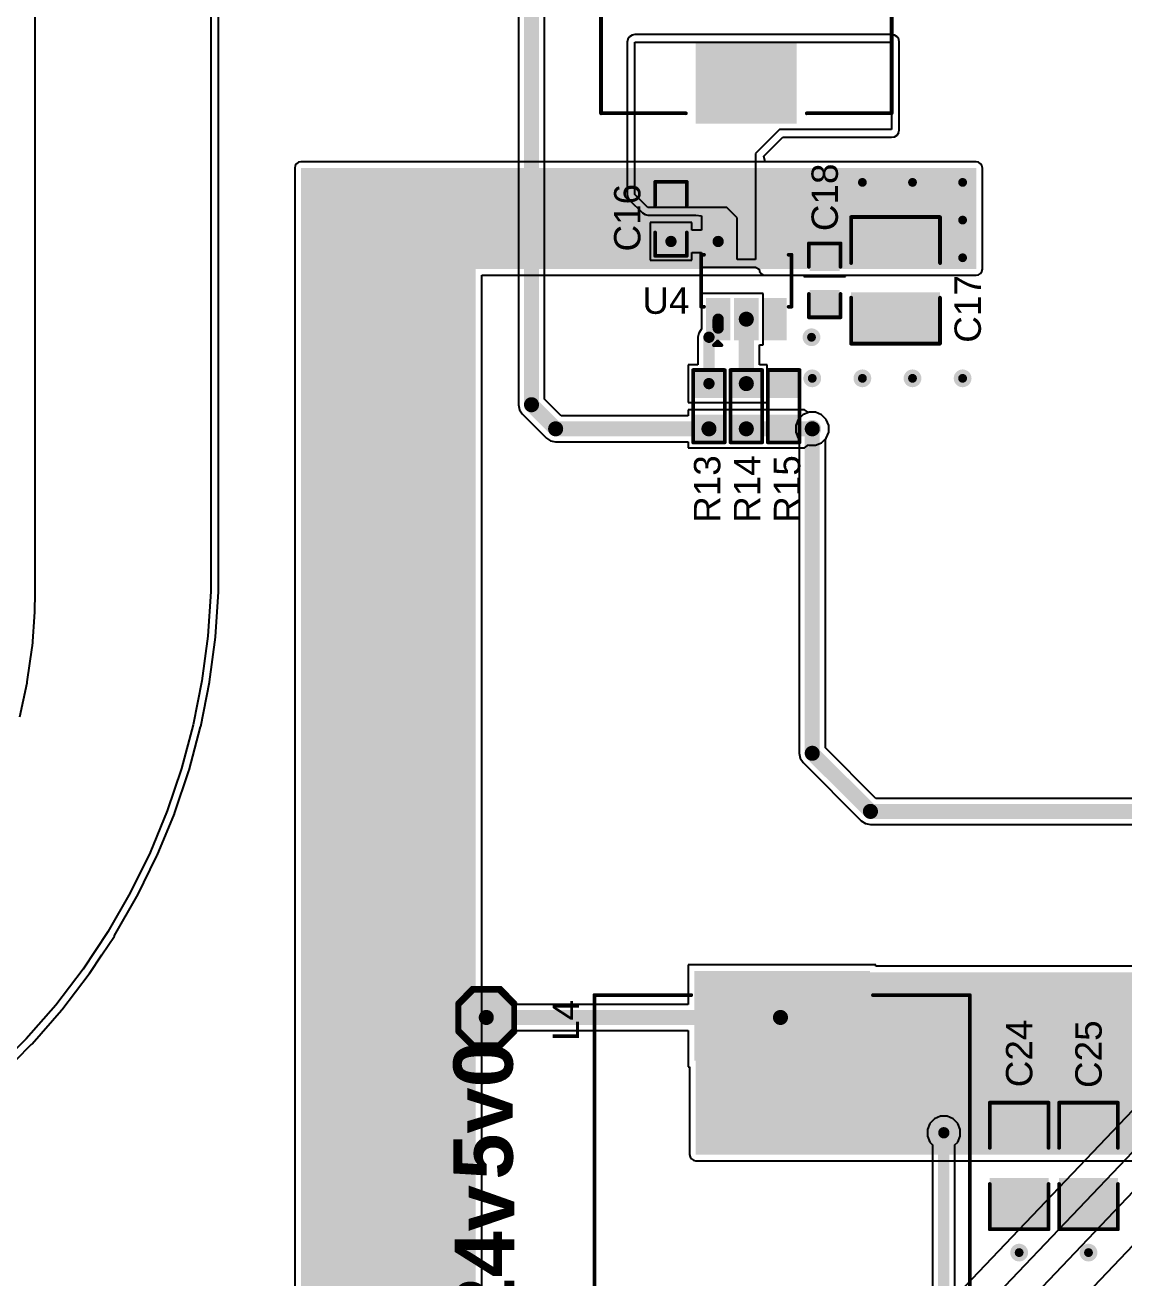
# Model space of a CAD drawing. Header units: inches. Extents: x 0 to 207, y -1 to 213.
# Drawn here: x 3.175 to 4.633, y 0.552 to 2.215 of the extents above; entities that cross this region are included whole.
import ezdxf

# ---------------------------------------------------------------- set-up
doc = ezdxf.new("R2010")
doc.units = ezdxf.units.IN
doc.header["$MEASUREMENT"] = 0
for name, color, linetype in [('Bottom Layer', 5, 'Continuous'), ('Top Layer', 1, 'Continuous'), ('Top Overlay', 2, 'Continuous'), ('Top Paste', 8, 'Continuous'), ('Top Solder', 216, 'Continuous'), ('Via Holes', 16, 'Continuous')]:
    doc.layers.add(name, color=color, linetype=linetype)
doc.styles.add('Arial', font='', dxfattribs={"height": 0.2})
doc.styles.add('Arial_Bold', font='', dxfattribs={"height": 0.2})
doc.styles.get('Arial').set_extended_font_data('Arial')
doc.styles.get('Arial_Bold').set_extended_font_data('Arial', bold=True)

# ---------------------------------------------------------------- blocks, each defined once
blk = doc.blocks.new('13_WQFN_HR__3_2__3')
at = {"layer": 'Top Solder'}
for p in [(-0.0226, 0.0713), (-0.0215, -0.0363), (0.0297, 0.071), (0.0464, -0.0363)]:
    blk.add_line(p, (202.4059, 212.697), dxfattribs=at)
blk = doc.blocks.new('SOT_23_6_4')
at = {"layer": 'Top Layer'}
for points in [[(-0.0756, 0.0496), (-0.0276, 0.0496), (-0.0276, 0.0252), (-0.0756, 0.0252)], [(0.0276, 0.0496), (0.0756, 0.0496), (0.0756, 0.0252), (0.0276, 0.0252)], [(-0.0756, 0.0122), (-0.0276, 0.0122), (-0.0276, -0.0122), (-0.0756, -0.0122)], [(0.0276, 0.0122), (0.0756, 0.0122), (0.0756, -0.0122), (0.0276, -0.0122)], [(-0.0756, -0.0252), (-0.0276, -0.0252), (-0.0276, -0.0496), (-0.0756, -0.0496)], [(0.0276, -0.0252), (0.0756, -0.0252), (0.0756, -0.0496), (0.0276, -0.0496)]]:
    blk.add_hatch(color=1, dxfattribs=at).paths.add_polyline_path(points)
at = {"layer": 'Top Paste'}
for points in [[(-0.0756, 0.0496), (-0.0276, 0.0496), (-0.0276, 0.0252), (-0.0756, 0.0252)], [(0.0276, 0.0496), (0.0756, 0.0496), (0.0756, 0.0252), (0.0276, 0.0252)], [(-0.0756, 0.0122), (-0.0276, 0.0122), (-0.0276, -0.0122), (-0.0756, -0.0122)], [(0.0276, 0.0122), (0.0756, 0.0122), (0.0756, -0.0122), (0.0276, -0.0122)], [(-0.0756, -0.0252), (-0.0276, -0.0252), (-0.0276, -0.0496), (-0.0756, -0.0496)], [(0.0276, -0.0252), (0.0756, -0.0252), (0.0756, -0.0496), (0.0276, -0.0496)]]:
    blk.add_hatch(color=8, dxfattribs=at).paths.add_polyline_path(points)
at = {"layer": 'Top Solder'}
for points in [[(-0.0796, 0.0536), (-0.0236, 0.0536), (-0.0236, 0.0212), (-0.0796, 0.0212)], [(0.0236, 0.0536), (0.0796, 0.0536), (0.0796, 0.0212), (0.0236, 0.0212)], [(-0.0796, 0.0162), (-0.0236, 0.0162), (-0.0236, -0.0162), (-0.0796, -0.0162)], [(0.0236, 0.0162), (0.0796, 0.0162), (0.0796, -0.0162), (0.0236, -0.0162)], [(-0.0796, -0.0212), (-0.0236, -0.0212), (-0.0236, -0.0536), (-0.0796, -0.0536)], [(0.0236, -0.0212), (0.0796, -0.0212), (0.0796, -0.0536), (0.0236, -0.0536)]]:
    blk.add_hatch(color=216, dxfattribs=at).paths.add_polyline_path(points)
at = {"layer": 'Top Overlay', "const_width": 0.005}
for points in [[(-0.035, 0.06), (0.034, 0.06)], [(-0.035, 0.06), (-0.035, 0.0561)], [(0.034, 0.06), (0.034, 0.0561)], [(-0.086, 0.043), (-0.081, 0.038)], [(-0.086, 0.043), (-0.086, 0.033)], [(-0.081, 0.038), (-0.086, 0.033)], [(-0.035, -0.0561), (-0.035, -0.06)], [(-0.035, -0.06), (0.034, -0.06)], [(0.034, -0.0561), (0.034, -0.06)]]:
    blk.add_lwpolyline(points, dxfattribs=at)
at = {"layer": 'Top Overlay', "const_width": 0.0025}
for points in [[(-0.0362, 0.06, 1), (-0.0338, 0.06, 1)], [(-0.0362, 0.06, 1), (-0.0338, 0.06, 1)], [(-0.0362, 0.0561, 1), (-0.0338, 0.0561, 1)], [(0.0328, 0.06, 1), (0.0352, 0.06, 1)], [(0.0328, 0.06, 1), (0.0352, 0.06, 1)], [(0.0328, 0.0561, 1), (0.0352, 0.0561, 1)], [(-0.0872, 0.043, 1), (-0.0848, 0.043, 1)], [(-0.0872, 0.043, 1), (-0.0848, 0.043, 1)], [(-0.0872, 0.033, 1), (-0.0848, 0.033, 1)], [(-0.0872, 0.033, 1), (-0.0848, 0.033, 1)], [(-0.0823, 0.038, 1), (-0.0798, 0.038, 1)], [(-0.0823, 0.038, 1), (-0.0798, 0.038, 1)], [(-0.0362, -0.0561, 1), (-0.0338, -0.0561, 1)], [(-0.0362, -0.06, 1), (-0.0338, -0.06, 1)], [(-0.0362, -0.06, 1), (-0.0338, -0.06, 1)], [(0.0328, -0.0561, 1), (0.0352, -0.0561, 1)], [(0.0328, -0.06, 1), (0.0352, -0.06, 1)], [(0.0328, -0.06, 1), (0.0352, -0.06, 1)]]:
    blk.add_lwpolyline(points, format="xyb", close=True, dxfattribs=at)
blk = doc.blocks.new('T__________9')
at = {"layer": 'Top Layer'}
blk.add_hatch(color=1, dxfattribs=at).paths.add_polyline_path([(0.015, 0.03), (-0.015, 0.03), (-0.03, 0.015), (-0.03, -0.015), (-0.015, -0.03), (0.015, -0.03), (0.03, -0.015), (0.03, 0.015)])
at = {"layer": 'Top Paste'}
blk.add_hatch(color=8, dxfattribs=at).paths.add_polyline_path([(0.015, 0.03), (-0.015, 0.03), (-0.03, 0.015), (-0.03, -0.015), (-0.015, -0.03), (0.015, -0.03), (0.03, -0.015), (0.03, 0.015)])
at = {"layer": 'Top Solder'}
blk.add_hatch(color=216, dxfattribs=at).paths.add_polyline_path([(0.017, 0.034), (-0.017, 0.034), (-0.034, 0.017), (-0.034, -0.017), (-0.017, -0.034), (0.017, -0.034), (0.034, -0.017), (0.034, 0.017)])
at = {"layer": 'Top Overlay', "const_width": 0.00787}
for points in [[(-0.037, 0.017), (-0.017, 0.037)], [(-0.017, 0.037), (0.017, 0.037)], [(0.017, 0.037), (0.037, 0.017)], [(-0.037, -0.017), (-0.037, 0.017)], [(0.037, -0.017), (0.037, 0.017)], [(-0.037, -0.017), (-0.017, -0.037)], [(0.017, -0.037), (0.037, -0.017)], [(-0.017, -0.037), (0.017, -0.037)]]:
    blk.add_lwpolyline(points, dxfattribs=at)
at = {"layer": 'Top Overlay', "const_width": 0.00394}
for points in [[(-0.019, 0.037, 1), (-0.015, 0.037, 1)], [(-0.019, 0.037, 1), (-0.015, 0.037, 1)], [(0.015, 0.037, 1), (0.019, 0.037, 1)], [(0.015, 0.037, 1), (0.019, 0.037, 1)], [(-0.039, 0.017, 1), (-0.035, 0.017, 1)], [(-0.039, 0.017, 1), (-0.035, 0.017, 1)], [(0.035, 0.017, 1), (0.039, 0.017, 1)], [(0.035, 0.017, 1), (0.039, 0.017, 1)], [(-0.039, -0.017, 1), (-0.035, -0.017, 1)], [(-0.039, -0.017, 1), (-0.035, -0.017, 1)], [(0.035, -0.017, 1), (0.039, -0.017, 1)], [(0.035, -0.017, 1), (0.039, -0.017, 1)], [(-0.019, -0.037, 1), (-0.015, -0.037, 1)], [(-0.019, -0.037, 1), (-0.015, -0.037, 1)], [(0.015, -0.037, 1), (0.019, -0.037, 1)], [(0.015, -0.037, 1), (0.019, -0.037, 1)]]:
    blk.add_lwpolyline(points, format="xyb", close=True, dxfattribs=at)
blk = doc.blocks.new('R___0603_19')
at = {"layer": 'Top Layer'}
for points in [[(-0.015, 0.0175), (-0.015, -0.0175), (-0.045, -0.0175), (-0.045, 0.0175)], [(0.045, 0.0175), (0.045, -0.0175), (0.015, -0.0175), (0.015, 0.0175)]]:
    blk.add_hatch(color=1, dxfattribs=at).paths.add_polyline_path(points)
at = {"layer": 'Top Paste'}
for points in [[(-0.015, 0.0175), (-0.015, -0.0175), (-0.045, -0.0175), (-0.045, 0.0175)], [(0.045, 0.0175), (0.045, -0.0175), (0.015, -0.0175), (0.015, 0.0175)]]:
    blk.add_hatch(color=8, dxfattribs=at).paths.add_polyline_path(points)
at = {"layer": 'Top Solder'}
for points in [[(-0.011, 0.0215), (-0.011, -0.0215), (-0.049, -0.0215), (-0.049, 0.0215)], [(0.049, 0.0215), (0.049, -0.0215), (0.011, -0.0215), (0.011, 0.0215)]]:
    blk.add_hatch(color=216, dxfattribs=at).paths.add_polyline_path(points)
at = {"layer": 'Top Overlay', "const_width": 0.005}
for points in [[(-0.048, 0.021), (0.048, 0.021)], [(-0.048, 0.021), (-0.048, -0.021)], [(0.048, 0.021), (0.048, -0.021)], [(-0.048, -0.021), (0.048, -0.021)]]:
    blk.add_lwpolyline(points, dxfattribs=at)
at = {"layer": 'Top Overlay', "const_width": 0.0025}
for points in [[(-0.04925, 0.021, 1), (-0.04675, 0.021, 1)], [(-0.04925, 0.021, 1), (-0.04675, 0.021, 1)], [(0.04675, 0.021, 1), (0.04925, 0.021, 1)], [(0.04675, 0.021, 1), (0.04925, 0.021, 1)], [(-0.04925, -0.021, 1), (-0.04675, -0.021, 1)], [(-0.04925, -0.021, 1), (-0.04675, -0.021, 1)], [(0.04675, -0.021, 1), (0.04925, -0.021, 1)], [(0.04675, -0.021, 1), (0.04925, -0.021, 1)]]:
    blk.add_lwpolyline(points, format="xyb", close=True, dxfattribs=at)
blk = doc.blocks.new('R___0603_20')
at = {"layer": 'Top Layer'}
for points in [[(-0.015, 0.0175), (-0.015, -0.0175), (-0.045, -0.0175), (-0.045, 0.0175)], [(0.045, 0.0175), (0.045, -0.0175), (0.015, -0.0175), (0.015, 0.0175)]]:
    blk.add_hatch(color=1, dxfattribs=at).paths.add_polyline_path(points)
at = {"layer": 'Top Paste'}
for points in [[(-0.015, 0.0175), (-0.015, -0.0175), (-0.045, -0.0175), (-0.045, 0.0175)], [(0.045, 0.0175), (0.045, -0.0175), (0.015, -0.0175), (0.015, 0.0175)]]:
    blk.add_hatch(color=8, dxfattribs=at).paths.add_polyline_path(points)
at = {"layer": 'Top Solder'}
for points in [[(-0.011, 0.0215), (-0.011, -0.0215), (-0.049, -0.0215), (-0.049, 0.0215)], [(0.049, 0.0215), (0.049, -0.0215), (0.011, -0.0215), (0.011, 0.0215)]]:
    blk.add_hatch(color=216, dxfattribs=at).paths.add_polyline_path(points)
at = {"layer": 'Top Overlay', "const_width": 0.005}
for points in [[(-0.048, 0.021), (0.048, 0.021)], [(-0.048, 0.021), (-0.048, -0.021)], [(0.048, 0.021), (0.048, -0.021)], [(-0.048, -0.021), (0.048, -0.021)]]:
    blk.add_lwpolyline(points, dxfattribs=at)
at = {"layer": 'Top Overlay', "const_width": 0.0025}
for points in [[(-0.04925, 0.021, 1), (-0.04675, 0.021, 1)], [(-0.04925, 0.021, 1), (-0.04675, 0.021, 1)], [(0.04675, 0.021, 1), (0.04925, 0.021, 1)], [(0.04675, 0.021, 1), (0.04925, 0.021, 1)], [(-0.04925, -0.021, 1), (-0.04675, -0.021, 1)], [(-0.04925, -0.021, 1), (-0.04675, -0.021, 1)], [(0.04675, -0.021, 1), (0.04925, -0.021, 1)], [(0.04675, -0.021, 1), (0.04925, -0.021, 1)]]:
    blk.add_lwpolyline(points, format="xyb", close=True, dxfattribs=at)
blk = doc.blocks.new('R___0603_21')
at = {"layer": 'Top Layer'}
for points in [[(-0.015, 0.0175), (-0.015, -0.0175), (-0.045, -0.0175), (-0.045, 0.0175)], [(0.045, 0.0175), (0.045, -0.0175), (0.015, -0.0175), (0.015, 0.0175)]]:
    blk.add_hatch(color=1, dxfattribs=at).paths.add_polyline_path(points)
at = {"layer": 'Top Paste'}
for points in [[(-0.015, 0.0175), (-0.015, -0.0175), (-0.045, -0.0175), (-0.045, 0.0175)], [(0.045, 0.0175), (0.045, -0.0175), (0.015, -0.0175), (0.015, 0.0175)]]:
    blk.add_hatch(color=8, dxfattribs=at).paths.add_polyline_path(points)
at = {"layer": 'Top Solder'}
for points in [[(-0.011, 0.0215), (-0.011, -0.0215), (-0.049, -0.0215), (-0.049, 0.0215)], [(0.049, 0.0215), (0.049, -0.0215), (0.011, -0.0215), (0.011, 0.0215)]]:
    blk.add_hatch(color=216, dxfattribs=at).paths.add_polyline_path(points)
at = {"layer": 'Top Overlay', "const_width": 0.005}
for points in [[(0.048, 0.021), (-0.048, 0.021)], [(-0.048, -0.021), (-0.048, 0.021)], [(0.048, -0.021), (0.048, 0.021)], [(0.048, -0.021), (-0.048, -0.021)]]:
    blk.add_lwpolyline(points, dxfattribs=at)
at = {"layer": 'Top Overlay', "const_width": 0.0025}
for points in [[(-0.04925, 0.021, 1), (-0.04675, 0.021, 1)], [(-0.04925, 0.021, 1), (-0.04675, 0.021, 1)], [(0.04675, 0.021, 1), (0.04925, 0.021, 1)], [(0.04675, 0.021, 1), (0.04925, 0.021, 1)], [(-0.04925, -0.021, 1), (-0.04675, -0.021, 1)], [(-0.04925, -0.021, 1), (-0.04675, -0.021, 1)], [(0.04675, -0.021, 1), (0.04925, -0.021, 1)], [(0.04675, -0.021, 1), (0.04925, -0.021, 1)]]:
    blk.add_lwpolyline(points, format="xyb", close=True, dxfattribs=at)
blk = doc.blocks.new('SRP1265A_150M_37')
at = {"layer": 'Top Layer'}
for points in [[(-0.279134, 0.114567), (-0.164016, 0.114567), (-0.164016, -0.114567), (-0.279134, -0.114567)], [(0.164016, 0.114567), (0.279134, 0.114567), (0.279134, -0.114567), (0.164016, -0.114567)]]:
    blk.add_hatch(color=1, dxfattribs=at).paths.add_polyline_path(points)
at = {"layer": 'Top Paste'}
for points in [[(-0.279134, 0.114567), (-0.164016, 0.114567), (-0.164016, -0.114567), (-0.279134, -0.114567)], [(0.164016, 0.114567), (0.279134, 0.114567), (0.279134, -0.114567), (0.164016, -0.114567)]]:
    blk.add_hatch(color=8, dxfattribs=at).paths.add_polyline_path(points)
at = {"layer": 'Top Solder'}
for points in [[(-0.281134, 0.116567), (-0.162016, 0.116567), (-0.162016, -0.116567), (-0.281134, -0.116567)], [(0.162016, 0.116567), (0.281134, 0.116567), (0.281134, -0.116567), (0.162016, -0.116567)]]:
    blk.add_hatch(color=216, dxfattribs=at).paths.add_polyline_path(points)
at = {"layer": 'Top Overlay', "const_width": 0.005}
for points in [[(0.249063, 0.249063), (-0.249063, 0.249063)], [(-0.249063, 0.120567), (-0.249063, 0.249063)], [(0.249063, 0.120567), (0.249063, 0.249063)], [(-0.249063, -0.249063), (-0.249063, -0.120567)], [(0.249063, -0.249063), (0.249063, -0.120567)], [(0.249063, -0.249063), (-0.249063, -0.249063)]]:
    blk.add_lwpolyline(points, dxfattribs=at)
at = {"layer": 'Top Overlay', "const_width": 0.0025}
for points in [[(-0.250313, 0.249063, 1), (-0.247813, 0.249063, 1)], [(-0.250313, 0.249063, 1), (-0.247813, 0.249063, 1)], [(0.247813, 0.249063, 1), (0.250313, 0.249063, 1)], [(0.247813, 0.249063, 1), (0.250313, 0.249063, 1)], [(-0.250313, 0.120567, 1), (-0.247813, 0.120567, 1)], [(0.247813, 0.120567, 1), (0.250313, 0.120567, 1)], [(-0.250313, -0.120567, 1), (-0.247813, -0.120567, 1)], [(0.247813, -0.120567, 1), (0.250313, -0.120567, 1)], [(-0.250313, -0.249063, 1), (-0.247813, -0.249063, 1)], [(-0.250313, -0.249063, 1), (-0.247813, -0.249063, 1)], [(0.247813, -0.249063, 1), (0.250313, -0.249063, 1)], [(0.247813, -0.249063, 1), (0.250313, -0.249063, 1)]]:
    blk.add_lwpolyline(points, format="xyb", close=True, dxfattribs=at)
blk = doc.blocks.new('YSLF1045_4R7M_38')
at = {"layer": 'Top Layer'}
for points in [[(-0.2087, 0.063), (-0.1102, 0.063), (-0.1102, -0.063), (-0.2087, -0.063)], [(0.1102, 0.063), (0.2087, 0.063), (0.2087, -0.063), (0.1102, -0.063)]]:
    blk.add_hatch(color=1, dxfattribs=at).paths.add_polyline_path(points)
at = {"layer": 'Top Paste'}
for points in [[(-0.2087, 0.063), (-0.1102, 0.063), (-0.1102, -0.063), (-0.2087, -0.063)], [(0.1102, 0.063), (0.2087, 0.063), (0.2087, -0.063), (0.1102, -0.063)]]:
    blk.add_hatch(color=8, dxfattribs=at).paths.add_polyline_path(points)
at = {"layer": 'Top Solder'}
for points in [[(-0.2127, 0.067), (-0.1062, 0.067), (-0.1062, -0.067), (-0.2127, -0.067)], [(0.1062, 0.067), (0.2127, 0.067), (0.2127, -0.067), (0.1062, -0.067)]]:
    blk.add_hatch(color=216, dxfattribs=at).paths.add_polyline_path(points)
at = {"layer": 'Top Overlay', "const_width": 0.005}
for points in [[(-0.1988, 0.1928), (0.1988, 0.1928)], [(-0.1988, 0.1928), (-0.1988, 0.0802)], [(0.1988, 0.1928), (0.1988, 0.0802)], [(-0.1988, -0.0802), (-0.1988, -0.1928)], [(0.1988, -0.0802), (0.1988, -0.1928)], [(-0.1988, -0.1928), (0.1988, -0.1928)]]:
    blk.add_lwpolyline(points, dxfattribs=at)
at = {"layer": 'Top Overlay', "const_width": 0.0025}
for points in [[(-0.2001, 0.1928, 1), (-0.1976, 0.1928, 1)], [(-0.2001, 0.1928, 1), (-0.1976, 0.1928, 1)], [(0.1976, 0.1928, 1), (0.2001, 0.1928, 1)], [(0.1976, 0.1928, 1), (0.2001, 0.1928, 1)], [(-0.2001, 0.0802, 1), (-0.1976, 0.0802, 1)], [(0.1976, 0.0802, 1), (0.2001, 0.0802, 1)], [(-0.2001, -0.0802, 1), (-0.1976, -0.0802, 1)], [(0.1976, -0.0802, 1), (0.2001, -0.0802, 1)], [(-0.2001, -0.1928, 1), (-0.1976, -0.1928, 1)], [(-0.2001, -0.1928, 1), (-0.1976, -0.1928, 1)], [(0.1976, -0.1928, 1), (0.2001, -0.1928, 1)], [(0.1976, -0.1928, 1), (0.2001, -0.1928, 1)]]:
    blk.add_lwpolyline(points, format="xyb", close=True, dxfattribs=at)
blk = doc.blocks.new('C___1206_53')
at = {"layer": 'Top Layer'}
for points in [[(-0.08, 0.035), (-0.02, 0.035), (-0.02, -0.035), (-0.08, -0.035)], [(0.02, 0.035), (0.08, 0.035), (0.08, -0.035), (0.02, -0.035)]]:
    blk.add_hatch(color=1, dxfattribs=at).paths.add_polyline_path(points)
at = {"layer": 'Top Paste'}
for points in [[(-0.08, 0.035), (-0.02, 0.035), (-0.02, -0.035), (-0.08, -0.035)], [(0.02, 0.035), (0.08, 0.035), (0.08, -0.035), (0.02, -0.035)]]:
    blk.add_hatch(color=8, dxfattribs=at).paths.add_polyline_path(points)
at = {"layer": 'Top Solder'}
for points in [[(-0.084, 0.039), (-0.016, 0.039), (-0.016, -0.039), (-0.084, -0.039)], [(0.016, 0.039), (0.084, 0.039), (0.084, -0.039), (0.016, -0.039)]]:
    blk.add_hatch(color=216, dxfattribs=at).paths.add_polyline_path(points)
at = {"layer": 'Top Overlay', "const_width": 0.005}
for points in [[(-0.084, 0.039), (-0.024, 0.039)], [(-0.084, 0.039), (-0.084, -0.039)], [(0.024, 0.039), (0.084, 0.039)], [(0.084, 0.039), (0.084, -0.039)], [(-0.084, -0.039), (-0.024, -0.039)], [(0.024, -0.039), (0.084, -0.039)]]:
    blk.add_lwpolyline(points, dxfattribs=at)
at = {"layer": 'Top Overlay', "const_width": 0.0025}
for points in [[(-0.08525, 0.039, 1), (-0.08275, 0.039, 1)], [(-0.08525, 0.039, 1), (-0.08275, 0.039, 1)], [(-0.02525, 0.039, 1), (-0.02275, 0.039, 1)], [(0.02275, 0.039, 1), (0.02525, 0.039, 1)], [(0.08275, 0.039, 1), (0.08525, 0.039, 1)], [(0.08275, 0.039, 1), (0.08525, 0.039, 1)], [(-0.08525, -0.039, 1), (-0.08275, -0.039, 1)], [(-0.08525, -0.039, 1), (-0.08275, -0.039, 1)], [(-0.02525, -0.039, 1), (-0.02275, -0.039, 1)], [(0.02275, -0.039, 1), (0.02525, -0.039, 1)], [(0.08275, -0.039, 1), (0.08525, -0.039, 1)], [(0.08275, -0.039, 1), (0.08525, -0.039, 1)]]:
    blk.add_lwpolyline(points, format="xyb", close=True, dxfattribs=at)
blk = doc.blocks.new('C___1206_54')
at = {"layer": 'Top Layer'}
for points in [[(-0.08, 0.035), (-0.02, 0.035), (-0.02, -0.035), (-0.08, -0.035)], [(0.02, 0.035), (0.08, 0.035), (0.08, -0.035), (0.02, -0.035)]]:
    blk.add_hatch(color=1, dxfattribs=at).paths.add_polyline_path(points)
at = {"layer": 'Top Paste'}
for points in [[(-0.08, 0.035), (-0.02, 0.035), (-0.02, -0.035), (-0.08, -0.035)], [(0.02, 0.035), (0.08, 0.035), (0.08, -0.035), (0.02, -0.035)]]:
    blk.add_hatch(color=8, dxfattribs=at).paths.add_polyline_path(points)
at = {"layer": 'Top Solder'}
for points in [[(-0.084, 0.039), (-0.016, 0.039), (-0.016, -0.039), (-0.084, -0.039)], [(0.016, 0.039), (0.084, 0.039), (0.084, -0.039), (0.016, -0.039)]]:
    blk.add_hatch(color=216, dxfattribs=at).paths.add_polyline_path(points)
at = {"layer": 'Top Overlay', "const_width": 0.005}
for points in [[(-0.084, 0.039), (-0.024, 0.039)], [(-0.084, 0.039), (-0.084, -0.039)], [(0.024, 0.039), (0.084, 0.039)], [(0.084, 0.039), (0.084, -0.039)], [(-0.084, -0.039), (-0.024, -0.039)], [(0.024, -0.039), (0.084, -0.039)]]:
    blk.add_lwpolyline(points, dxfattribs=at)
at = {"layer": 'Top Overlay', "const_width": 0.0025}
for points in [[(-0.08525, 0.039, 1), (-0.08275, 0.039, 1)], [(-0.08525, 0.039, 1), (-0.08275, 0.039, 1)], [(-0.02525, 0.039, 1), (-0.02275, 0.039, 1)], [(0.02275, 0.039, 1), (0.02525, 0.039, 1)], [(0.08275, 0.039, 1), (0.08525, 0.039, 1)], [(0.08275, 0.039, 1), (0.08525, 0.039, 1)], [(-0.08525, -0.039, 1), (-0.08275, -0.039, 1)], [(-0.08525, -0.039, 1), (-0.08275, -0.039, 1)], [(-0.02525, -0.039, 1), (-0.02275, -0.039, 1)], [(0.02275, -0.039, 1), (0.02525, -0.039, 1)], [(0.08275, -0.039, 1), (0.08525, -0.039, 1)], [(0.08275, -0.039, 1), (0.08525, -0.039, 1)]]:
    blk.add_lwpolyline(points, format="xyb", close=True, dxfattribs=at)
blk = doc.blocks.new('C___0603_60')
at = {"layer": 'Top Layer'}
for points in [[(-0.015, 0.0175), (-0.015, -0.0175), (-0.045, -0.0175), (-0.045, 0.0175)], [(0.045, 0.0175), (0.045, -0.0175), (0.015, -0.0175), (0.015, 0.0175)]]:
    blk.add_hatch(color=1, dxfattribs=at).paths.add_polyline_path(points)
at = {"layer": 'Top Paste'}
for points in [[(-0.015, 0.0175), (-0.015, -0.0175), (-0.045, -0.0175), (-0.045, 0.0175)], [(0.045, 0.0175), (0.045, -0.0175), (0.015, -0.0175), (0.015, 0.0175)]]:
    blk.add_hatch(color=8, dxfattribs=at).paths.add_polyline_path(points)
at = {"layer": 'Top Solder'}
for points in [[(-0.0126, 0.0199), (-0.0126, -0.0199), (-0.0474, -0.0199), (-0.0474, 0.0199)], [(0.0474, 0.0199), (0.0474, -0.0199), (0.0126, -0.0199), (0.0126, 0.0199)]]:
    blk.add_hatch(color=216, dxfattribs=at).paths.add_polyline_path(points)
at = {"layer": 'Top Overlay', "const_width": 0.005}
for points in [[(-0.049, 0.021), (-0.018, 0.021)], [(-0.049, 0.021), (-0.049, -0.021)], [(0.018, 0.021), (0.049, 0.021)], [(0.049, 0.021), (0.049, -0.021)], [(-0.049, -0.021), (-0.018, -0.021)], [(0.018, -0.021), (0.049, -0.021)]]:
    blk.add_lwpolyline(points, dxfattribs=at)
at = {"layer": 'Top Overlay', "const_width": 0.0025}
for points in [[(-0.0503, 0.021, 1), (-0.0478, 0.021, 1)], [(-0.0503, 0.021, 1), (-0.0478, 0.021, 1)], [(-0.0192, 0.021, 1), (-0.0168, 0.021, 1)], [(0.0168, 0.021, 1), (0.0192, 0.021, 1)], [(0.0478, 0.021, 1), (0.0503, 0.021, 1)], [(0.0478, 0.021, 1), (0.0503, 0.021, 1)], [(-0.0503, -0.021, 1), (-0.0478, -0.021, 1)], [(-0.0503, -0.021, 1), (-0.0478, -0.021, 1)], [(-0.0192, -0.021, 1), (-0.0168, -0.021, 1)], [(0.0168, -0.021, 1), (0.0192, -0.021, 1)], [(0.0478, -0.021, 1), (0.0503, -0.021, 1)], [(0.0478, -0.021, 1), (0.0503, -0.021, 1)]]:
    blk.add_lwpolyline(points, format="xyb", close=True, dxfattribs=at)
blk = doc.blocks.new('C___1210_61')
at = {"layer": 'Top Layer'}
for points in [[(-0.08, 0.055), (-0.02, 0.055), (-0.02, -0.055), (-0.08, -0.055)], [(0.02, 0.055), (0.08, 0.055), (0.08, -0.055), (0.02, -0.055)]]:
    blk.add_hatch(color=1, dxfattribs=at).paths.add_polyline_path(points)
at = {"layer": 'Top Paste'}
for points in [[(-0.08, 0.055), (-0.02, 0.055), (-0.02, -0.055), (-0.08, -0.055)], [(0.02, 0.055), (0.08, 0.055), (0.08, -0.055), (0.02, -0.055)]]:
    blk.add_hatch(color=8, dxfattribs=at).paths.add_polyline_path(points)
at = {"layer": 'Top Solder'}
for points in [[(-0.084, 0.059), (-0.016, 0.059), (-0.016, -0.059), (-0.084, -0.059)], [(0.016, 0.059), (0.084, 0.059), (0.084, -0.059), (0.016, -0.059)]]:
    blk.add_hatch(color=216, dxfattribs=at).paths.add_polyline_path(points)
at = {"layer": 'Top Overlay', "const_width": 0.005}
for points in [[(-0.084, 0.059), (-0.084, -0.059)], [(-0.084, 0.059), (-0.023, 0.059)], [(0.023, 0.059), (0.084, 0.059)], [(0.084, 0.059), (0.084, -0.059)], [(-0.084, -0.059), (-0.023, -0.059)], [(0.023, -0.059), (0.084, -0.059)]]:
    blk.add_lwpolyline(points, dxfattribs=at)
at = {"layer": 'Top Overlay', "const_width": 0.0025}
for points in [[(-0.08525, 0.059, 1), (-0.08275, 0.059, 1)], [(-0.08525, 0.059, 1), (-0.08275, 0.059, 1)], [(-0.02425, 0.059, 1), (-0.02175, 0.059, 1)], [(0.02175, 0.059, 1), (0.02425, 0.059, 1)], [(0.08275, 0.059, 1), (0.08525, 0.059, 1)], [(0.08275, 0.059, 1), (0.08525, 0.059, 1)], [(-0.08525, -0.059, 1), (-0.08275, -0.059, 1)], [(-0.08525, -0.059, 1), (-0.08275, -0.059, 1)], [(-0.02425, -0.059, 1), (-0.02175, -0.059, 1)], [(0.02175, -0.059, 1), (0.02425, -0.059, 1)], [(0.08275, -0.059, 1), (0.08525, -0.059, 1)], [(0.08275, -0.059, 1), (0.08525, -0.059, 1)]]:
    blk.add_lwpolyline(points, format="xyb", close=True, dxfattribs=at)
blk = doc.blocks.new('C___0603_62')
at = {"layer": 'Top Layer'}
for points in [[(-0.015, 0.0175), (-0.015, -0.0175), (-0.045, -0.0175), (-0.045, 0.0175)], [(0.045, 0.0175), (0.045, -0.0175), (0.015, -0.0175), (0.015, 0.0175)]]:
    blk.add_hatch(color=1, dxfattribs=at).paths.add_polyline_path(points)
at = {"layer": 'Top Paste'}
for points in [[(-0.015, 0.0175), (-0.015, -0.0175), (-0.045, -0.0175), (-0.045, 0.0175)], [(0.045, 0.0175), (0.045, -0.0175), (0.015, -0.0175), (0.015, 0.0175)]]:
    blk.add_hatch(color=8, dxfattribs=at).paths.add_polyline_path(points)
at = {"layer": 'Top Solder'}
for points in [[(-0.0126, 0.0199), (-0.0126, -0.0199), (-0.0474, -0.0199), (-0.0474, 0.0199)], [(0.0474, 0.0199), (0.0474, -0.0199), (0.0126, -0.0199), (0.0126, 0.0199)]]:
    blk.add_hatch(color=216, dxfattribs=at).paths.add_polyline_path(points)
at = {"layer": 'Top Overlay', "const_width": 0.005}
for points in [[(-0.049, 0.021), (-0.018, 0.021)], [(-0.049, 0.021), (-0.049, -0.021)], [(0.018, 0.021), (0.049, 0.021)], [(0.049, 0.021), (0.049, -0.021)], [(-0.049, -0.021), (-0.018, -0.021)], [(0.018, -0.021), (0.049, -0.021)]]:
    blk.add_lwpolyline(points, dxfattribs=at)
at = {"layer": 'Top Overlay', "const_width": 0.0025}
for points in [[(-0.0503, 0.021, 1), (-0.0478, 0.021, 1)], [(-0.0503, 0.021, 1), (-0.0478, 0.021, 1)], [(-0.0192, 0.021, 1), (-0.0168, 0.021, 1)], [(0.0168, 0.021, 1), (0.0192, 0.021, 1)], [(0.0478, 0.021, 1), (0.0503, 0.021, 1)], [(0.0478, 0.021, 1), (0.0503, 0.021, 1)], [(-0.0503, -0.021, 1), (-0.0478, -0.021, 1)], [(-0.0503, -0.021, 1), (-0.0478, -0.021, 1)], [(-0.0192, -0.021, 1), (-0.0168, -0.021, 1)], [(0.0168, -0.021, 1), (0.0192, -0.021, 1)], [(0.0478, -0.021, 1), (0.0503, -0.021, 1)], [(0.0478, -0.021, 1), (0.0503, -0.021, 1)]]:
    blk.add_lwpolyline(points, format="xyb", close=True, dxfattribs=at)

msp = doc.modelspace()

# ---------------------------------------------------------------- hatches: boundary and pattern name
at = {"layer": 'Bottom Layer'}
for points in [[(3.541, 1.891), (4.437, 1.891), (4.437, 2.025), (3.541, 2.025)], [(3.541, -0.009), (3.773, -0.009), (3.773, 2.022), (3.541, 2.022)]]:
    msp.add_hatch(color=5, dxfattribs=at).paths.add_polyline_path(points)
h = msp.add_hatch(color=5, dxfattribs=at)
edge = h.paths.add_edge_path()
edge.add_arc((4.286, 2.006), 0.0118, 0, 360)
h = msp.add_hatch(color=5, dxfattribs=at)
edge = h.paths.add_edge_path()
edge.add_arc((4.3525, 2.006), 0.0118, 0, 360)
h = msp.add_hatch(color=5, dxfattribs=at)
edge = h.paths.add_edge_path()
edge.add_arc((4.419, 2.006), 0.0118, 0, 360)
h = msp.add_hatch(color=5, dxfattribs=at)
edge = h.paths.add_edge_path()
edge.add_arc((4.419, 1.956), 0.0118, 0, 360)
h = msp.add_hatch(color=5, dxfattribs=at)
edge = h.paths.add_edge_path()
edge.add_arc((4.419, 1.906), 0.0118, 0, 360)
h = msp.add_hatch(color=5, dxfattribs=at)
edge = h.paths.add_edge_path()
edge.add_arc((4.2185, 1.8005), 0.0118, 0, 360)
h = msp.add_hatch(color=5, dxfattribs=at)
edge = h.paths.add_edge_path()
edge.add_arc((4.2195, 1.746), 0.0118, 0, 360)
h = msp.add_hatch(color=5, dxfattribs=at)
edge = h.paths.add_edge_path()
edge.add_arc((4.286, 1.746), 0.0118, 0, 360)
h = msp.add_hatch(color=5, dxfattribs=at)
edge = h.paths.add_edge_path()
edge.add_arc((4.3525, 1.746), 0.0118, 0, 360)
h = msp.add_hatch(color=5, dxfattribs=at)
edge = h.paths.add_edge_path()
edge.add_arc((4.419, 1.746), 0.0118, 0, 360)
h = msp.add_hatch(color=5, dxfattribs=at)
edge = h.paths.add_edge_path()
edge.add_arc((4.2195, 1.679), 0.0118, 0, 360)
h = msp.add_hatch(color=5, dxfattribs=at)
edge = h.paths.add_edge_path()
edge.add_arc((4.394, 0.745), 0.0118, 0, 360)
h = msp.add_hatch(color=5, dxfattribs=at)
edge = h.paths.add_edge_path()
edge.add_arc((4.494, 0.586), 0.0118, 0, 360)
h = msp.add_hatch(color=5, dxfattribs=at)
edge = h.paths.add_edge_path()
edge.add_arc((4.586, 0.586), 0.0118, 0, 360)
at = {"layer": 'Top Layer'}
for points in [[(4.1572, 1.891), (4.437, 1.891), (4.437, 2.025), (4.1572, 2.025)], [(4.0649, 0.716), (4.85, 0.716), (4.85, 0.9578), (4.0649, 0.9578)]]:
    msp.add_hatch(color=1, dxfattribs=at).paths.add_polyline_path(points)
h = msp.add_hatch(color=1, dxfattribs=at)
edge = h.paths.add_edge_path()
edge.add_arc((4.286, 2.006), 0.0118, 0, 360)
h = msp.add_hatch(color=1, dxfattribs=at)
edge = h.paths.add_edge_path()
edge.add_arc((4.3525, 2.006), 0.0118, 0, 360)
h = msp.add_hatch(color=1, dxfattribs=at)
edge = h.paths.add_edge_path()
edge.add_arc((4.419, 2.006), 0.0118, 0, 360)
h = msp.add_hatch(color=1, dxfattribs=at)
edge = h.paths.add_edge_path()
edge.add_arc((4.419, 1.956), 0.0118, 0, 360)
h = msp.add_hatch(color=1, dxfattribs=at)
edge = h.paths.add_edge_path()
edge.add_arc((4.419, 1.906), 0.0118, 0, 360)
h = msp.add_hatch(color=1, dxfattribs=at)
edge = h.paths.add_edge_path()
edge.add_arc((4.2185, 1.8005), 0.0118, 0, 360)
h = msp.add_hatch(color=1, dxfattribs=at)
edge = h.paths.add_edge_path()
edge.add_arc((4.2195, 1.746), 0.0118, 0, 360)
h = msp.add_hatch(color=1, dxfattribs=at)
edge = h.paths.add_edge_path()
edge.add_arc((4.286, 1.746), 0.0118, 0, 360)
h = msp.add_hatch(color=1, dxfattribs=at)
edge = h.paths.add_edge_path()
edge.add_arc((4.3525, 1.746), 0.0118, 0, 360)
h = msp.add_hatch(color=1, dxfattribs=at)
edge = h.paths.add_edge_path()
edge.add_arc((4.419, 1.746), 0.0118, 0, 360)
h = msp.add_hatch(color=1, dxfattribs=at)
edge = h.paths.add_edge_path()
edge.add_arc((4.2195, 1.679), 0.0118, 0, 360)
h = msp.add_hatch(color=1, dxfattribs=at)
edge = h.paths.add_edge_path()
edge.add_arc((4.394, 0.745), 0.0118, 0, 360)
h = msp.add_hatch(color=1, dxfattribs=at)
edge = h.paths.add_edge_path()
edge.add_arc((4.494, 0.586), 0.0118, 0, 360)
h = msp.add_hatch(color=1, dxfattribs=at)
edge = h.paths.add_edge_path()
edge.add_arc((4.586, 0.586), 0.0118, 0, 360)
at = {"layer": 'Via Holes'}
h = msp.add_hatch(color=7, dxfattribs=at)
edge = h.paths.add_edge_path()
edge.add_arc((4.286, 2.006), 0.00591, 0, 360)
h = msp.add_hatch(color=7, dxfattribs=at)
edge = h.paths.add_edge_path()
edge.add_arc((4.3525, 2.006), 0.00591, 0, 360)
h = msp.add_hatch(color=7, dxfattribs=at)
edge = h.paths.add_edge_path()
edge.add_arc((4.419, 2.006), 0.00591, 0, 360)
h = msp.add_hatch(color=7, dxfattribs=at)
edge = h.paths.add_edge_path()
edge.add_arc((4.419, 1.956), 0.00591, 0, 360)
h = msp.add_hatch(color=7, dxfattribs=at)
edge = h.paths.add_edge_path()
edge.add_arc((4.419, 1.906), 0.00591, 0, 360)
h = msp.add_hatch(color=7, dxfattribs=at)
edge = h.paths.add_edge_path()
edge.add_arc((4.2185, 1.8005), 0.00591, 0, 360)
h = msp.add_hatch(color=7, dxfattribs=at)
edge = h.paths.add_edge_path()
edge.add_arc((4.2195, 1.746), 0.00591, 0, 360)
h = msp.add_hatch(color=7, dxfattribs=at)
edge = h.paths.add_edge_path()
edge.add_arc((4.286, 1.746), 0.00591, 0, 360)
h = msp.add_hatch(color=7, dxfattribs=at)
edge = h.paths.add_edge_path()
edge.add_arc((4.3525, 1.746), 0.00591, 0, 360)
h = msp.add_hatch(color=7, dxfattribs=at)
edge = h.paths.add_edge_path()
edge.add_arc((4.419, 1.746), 0.00591, 0, 360)
h = msp.add_hatch(color=7, dxfattribs=at)
edge = h.paths.add_edge_path()
edge.add_arc((4.2195, 1.679), 0.00591, 0, 360)
h = msp.add_hatch(color=7, dxfattribs=at)
edge = h.paths.add_edge_path()
edge.add_arc((4.394, 0.745), 0.00591, 0, 360)
h = msp.add_hatch(color=7, dxfattribs=at)
edge = h.paths.add_edge_path()
edge.add_arc((4.494, 0.586), 0.00591, 0, 360)
h = msp.add_hatch(color=7, dxfattribs=at)
edge = h.paths.add_edge_path()
edge.add_arc((4.586, 0.586), 0.00591, 0, 360)

# ---------------------------------------------------------------- linework, layer by layer
at = {"layer": 'Bottom Layer'}
for p, q in [((3.1885, 1.4606), (3.1885, 3.9843)), ((3.5335, 2.0282), (3.5329, 2.025)), ((3.5353, 2.0308), (3.5335, 2.0282)), ((3.5379, 2.0326), (3.5353, 2.0308)), ((3.541, 2.0332), (3.5379, 2.0326)), ((4.437, 2.0332), (3.541, 2.0332)), ((4.4402, 2.0326), (4.437, 2.0332)), ((4.4428, 2.0308), (4.4402, 2.0326)), ((4.4446, 2.0282), (4.4428, 2.0308)), ((4.4452, 2.025), (4.4446, 2.0282)), ((3.5329, 2.025), (3.5329, 1.891)), ((4.4452, 1.891), (4.4452, 2.025)), ((3.5329, 1.891), (3.5329, -0.009)), ((3.7812, -0.009), (3.7812, 1.8829)), ((3.7812, 1.8829), (4.437, 1.8829)), ((4.437, 1.8829), (4.4402, 1.8835)), ((4.4402, 1.8835), (4.4428, 1.8853)), ((4.4428, 1.8853), (4.4446, 1.8879)), ((4.4446, 1.8879), (4.4452, 1.891)), ((4.2072, 1.6975), (4.201, 1.6914)), ((4.2152, 1.7009), (4.2072, 1.6975)), ((4.2239, 1.7009), (4.2152, 1.7009)), ((4.2319, 1.6975), (4.2239, 1.7009)), ((4.238, 1.6914), (4.2319, 1.6975)), ((4.201, 1.6914), (4.1977, 1.6834)), ((4.1977, 1.6834), (4.1977, 1.6747)), ((4.2413, 1.6834), (4.238, 1.6914)), ((4.2413, 1.6747), (4.2413, 1.6834)), ((4.1977, 1.6747), (4.201, 1.6667)), ((4.201, 1.6667), (4.2022, 1.6655)), ((4.2022, 1.6655), (4.2022, 1.2485)), ((4.2369, 1.6655), (4.238, 1.6667)), ((4.2369, 1.2557), (4.2369, 1.6655)), ((4.238, 1.6667), (4.2413, 1.6747)), ((3.1881, 1.4372), (3.1885, 1.4604)), ((3.1885, 1.4605), (3.1885, 1.4606)), ((3.1885, 1.4604), (3.1885, 1.4605)), ((3.1848, 1.3901), (3.1881, 1.4364)), ((3.188, 1.4368), (3.1881, 1.4372)), ((3.1881, 1.4364), (3.188, 1.4368)), ((3.178, 1.3431), (3.1846, 1.389)), ((3.1846, 1.3896), (3.1848, 1.3901)), ((3.1846, 1.389), (3.1846, 1.3896)), ((3.168, 1.2967), (3.1779, 1.342)), ((3.1779, 1.3426), (3.178, 1.3431)), ((3.1779, 1.342), (3.1779, 1.3426)), ((4.2022, 1.2485), (4.2035, 1.2419)), ((4.3039, 1.1887), (4.2369, 1.2557)), ((4.2035, 1.2419), (4.2073, 1.2363)), ((4.2073, 1.2363), (4.2845, 1.1591)), ((5.1199, 1.1887), (4.3039, 1.1887)), ((4.2845, 1.1591), (4.2901, 1.1553)), ((4.2901, 1.1553), (4.2967, 1.154)), ((4.2967, 1.154), (5.1199, 1.154)), ((4.3897, 0.7669), (4.3817, 0.7635)), ((4.3984, 0.7669), (4.3897, 0.7669)), ((4.4064, 0.7635), (4.3984, 0.7669)), ((4.3755, 0.7574), (4.3722, 0.7494)), ((4.3722, 0.7494), (4.3722, 0.7407)), ((4.3817, 0.7635), (4.3755, 0.7574)), ((4.4125, 0.7574), (4.4064, 0.7635)), ((4.4158, 0.7494), (4.4125, 0.7574)), ((4.4158, 0.7407), (4.4158, 0.7494)), ((4.3722, 0.7407), (4.3755, 0.7327)), ((4.3755, 0.7327), (4.3792, 0.729)), ((4.4088, 0.729), (4.4125, 0.7327)), ((4.4125, 0.7327), (4.4158, 0.7407)), ((4.3792, 0.729), (4.3792, 0.523)), ((4.4088, 0.5292), (4.4088, 0.729))]:
    msp.add_line(p, q, dxfattribs=at)
for points, const_width in [([(4.2195, 1.2485), (4.2195, 1.679)], 0.02), ([(4.2195, 1.2485), (4.2967, 1.1714)], 0.02), ([(4.2967, 1.1714), (5.1622, 1.1714)], 0.02), ([(4.394, 0.523), (4.394, 0.745)], 0.015)]:
    msp.add_lwpolyline(points, dxfattribs=dict(at, const_width=const_width))
for points, const_width in [([(4.2145, 1.679, 1), (4.2245, 1.679, 1)], 0.01), ([(4.2145, 1.2485, 1), (4.2245, 1.2485, 1)], 0.01), ([(4.2145, 1.2485, 1), (4.2245, 1.2485, 1)], 0.01), ([(4.2917, 1.1714, 1), (4.3017, 1.1714, 1)], 0.01), ([(4.2917, 1.1714, 1), (4.3017, 1.1714, 1)], 0.01), ([(4.3903, 0.745, 1), (4.3978, 0.745, 1)], 0.0075)]:
    msp.add_lwpolyline(points, format="xyb", close=True, dxfattribs=dict(at, const_width=const_width))
at = {"layer": 'Top Layer'}
for p, q in [((3.1885, 1.4606), (3.1885, 2.6387)), ((3.4214, 2.4066), (3.4214, 1.4932)), ((3.4316, 1.4932), (3.4316, 2.3964)), ((3.8297, 2.2355), (3.8297, 1.711)), ((3.8644, 1.7182), (3.8644, 2.2355)), ((3.9748, 2.1959), (3.9741, 2.192)), ((3.977, 2.1993), (3.9748, 2.1959)), ((3.9804, 2.2015), (3.977, 2.1993)), ((3.9843, 2.2022), (3.9804, 2.2015)), ((4.3248, 2.2022), (3.9843, 2.2022)), ((4.3287, 2.2015), (4.3248, 2.2022)), ((4.332, 2.1993), (4.3287, 2.2015)), ((4.3343, 2.1959), (4.332, 2.1993)), ((4.335, 2.192), (4.3343, 2.1959)), ((3.9741, 2.192), (3.9741, 1.9898)), ((3.9843, 1.9898), (3.9843, 2.192)), ((3.9843, 2.192), (4.3248, 2.192)), ((4.3248, 2.192), (4.3248, 2.076)), ((4.335, 2.076), (4.335, 2.192)), ((4.176, 2.076), (4.1442, 2.0443)), ((4.1554, 2.041), (4.1803, 2.0659)), ((4.3248, 2.076), (4.176, 2.076)), ((4.1803, 2.0659), (4.3248, 2.0659)), ((4.3248, 2.0659), (4.3287, 2.0666)), ((4.3287, 2.0666), (4.332, 2.0688)), ((4.332, 2.0688), (4.3343, 2.0721)), ((4.3343, 2.0721), (4.335, 2.076)), ((4.1442, 2.0443), (4.1442, 1.9036)), ((4.1572, 2.0334), (4.1554, 2.041)), ((4.1573, 2.0332), (4.1572, 2.0334)), ((4.437, 2.0332), (4.1573, 2.0332)), ((4.4402, 2.0326), (4.437, 2.0332)), ((4.4428, 2.0308), (4.4402, 2.0326)), ((4.4446, 2.0282), (4.4428, 2.0308)), ((4.4452, 2.025), (4.4446, 2.0282)), ((4.4452, 1.891), (4.4452, 2.025)), ((3.9741, 1.9898), (3.9748, 1.9859)), ((3.9748, 1.9859), (3.977, 1.9826)), ((3.977, 1.9826), (3.9942, 1.9654)), ((4.0015, 1.9726), (3.9843, 1.9898)), ((3.9942, 1.9654), (3.9976, 1.9632)), ((3.9976, 1.9632), (4.0015, 1.9624)), ((4.1061, 1.9726), (4.0015, 1.9726)), ((4.0015, 1.9624), (4.0648, 1.9624)), ((4.0648, 1.9624), (4.0724, 1.9616)), ((4.0724, 1.9616), (4.0724, 1.9424)), ((4.1198, 1.9589), (4.1061, 1.9726)), ((4.0595, 1.9526), (4.0045, 1.9526)), ((4.0045, 1.9526), (4.0045, 1.9026)), ((4.0595, 1.9424), (4.0595, 1.9526)), ((4.1198, 1.9036), (4.1198, 1.9589)), ((4.0724, 1.9424), (4.0595, 1.9424)), ((4.0595, 1.9026), (4.0595, 1.9128)), ((4.0595, 1.9128), (4.0724, 1.9128)), ((4.0724, 1.9128), (4.0724, 1.8936)), ((4.0045, 1.9026), (4.0595, 1.9026)), ((4.1442, 1.9036), (4.1198, 1.9036)), ((4.0724, 1.8936), (4.1188, 1.8936)), ((4.1188, 1.8936), (4.1198, 1.8934)), ((4.1198, 1.8934), (4.1442, 1.8934)), ((4.1442, 1.8934), (4.1491, 1.891)), ((4.1491, 1.891), (4.1497, 1.8879)), ((4.1497, 1.8879), (4.1515, 1.8853)), ((4.1515, 1.8853), (4.1541, 1.8835)), ((4.1541, 1.8835), (4.1572, 1.8829)), ((4.1572, 1.8829), (4.2085, 1.8829)), ((4.2085, 1.8829), (4.2085, 1.881)), ((4.2085, 1.881), (4.2635, 1.881)), ((4.2635, 1.881), (4.2635, 1.8829)), ((4.2635, 1.8829), (4.437, 1.8829)), ((4.437, 1.8829), (4.4402, 1.8835)), ((4.4402, 1.8835), (4.4428, 1.8853)), ((4.4428, 1.8853), (4.4446, 1.8879)), ((4.4446, 1.8879), (4.4452, 1.891)), ((4.1542, 1.8585), (4.0724, 1.8585)), ((4.0724, 1.8585), (4.0724, 1.8114)), ((4.1542, 1.7905), (4.1542, 1.8585)), ((4.0688, 1.8061), (4.0676, 1.8005)), ((4.0676, 1.8005), (4.0676, 1.764)), ((4.072, 1.8109), (4.0688, 1.8061)), ((4.0724, 1.8114), (4.072, 1.8109)), ((4.1494, 1.764), (4.1494, 1.7905)), ((4.1494, 1.7905), (4.1542, 1.7905)), ((4.0676, 1.764), (4.0549, 1.764)), ((4.0549, 1.764), (4.0549, 1.714)), ((4.1595, 1.764), (4.1494, 1.764)), ((4.1595, 1.714), (4.1595, 1.764)), ((3.8862, 1.6964), (3.8644, 1.7182)), ((4.0549, 1.714), (4.1595, 1.714)), ((3.8297, 1.711), (3.831, 1.7044)), ((3.831, 1.7044), (3.8348, 1.6988)), ((3.8348, 1.6988), (3.8668, 1.6668)), ((4.0549, 1.6964), (3.8862, 1.6964)), ((4.2091, 1.704), (4.0549, 1.704)), ((4.0549, 1.704), (4.0549, 1.6964)), ((4.2144, 1.7005), (4.2091, 1.704)), ((4.2091, 1.704), (4.2091, 1.704)), ((4.2152, 1.7009), (4.2144, 1.7005)), ((4.2239, 1.7009), (4.2152, 1.7009)), ((4.2319, 1.6975), (4.2239, 1.7009)), ((4.238, 1.6914), (4.2319, 1.6975)), ((4.2413, 1.6834), (4.238, 1.6914)), ((4.2413, 1.6747), (4.2413, 1.6834)), ((3.8668, 1.6668), (3.8724, 1.663)), ((3.8724, 1.663), (3.879, 1.6617)), ((4.2319, 1.6606), (4.238, 1.6667)), ((4.238, 1.6667), (4.2413, 1.6747)), ((3.879, 1.6617), (4.0549, 1.6617)), ((4.0549, 1.6617), (4.0549, 1.654)), ((4.0549, 1.654), (4.2091, 1.654)), ((4.2091, 1.654), (4.2144, 1.6576)), ((4.2091, 1.654), (4.2091, 1.654)), ((4.2144, 1.6576), (4.2152, 1.6572)), ((4.2152, 1.6572), (4.2239, 1.6572)), ((4.2239, 1.6572), (4.2319, 1.6606)), ((3.4214, 1.4932), (3.4214, 1.4633)), ((3.4316, 1.4633), (3.4316, 1.4932)), ((3.4214, 1.4633), (3.4175, 1.4038)), ((3.4315, 1.463), (3.4316, 1.4633)), ((3.4316, 1.4627), (3.4315, 1.463)), ((3.1881, 1.4372), (3.1885, 1.4604)), ((3.1885, 1.4605), (3.1885, 1.4606)), ((3.1885, 1.4604), (3.1885, 1.4605)), ((3.4277, 1.4032), (3.4316, 1.4627)), ((3.1848, 1.3901), (3.1881, 1.4364)), ((3.188, 1.4368), (3.1881, 1.4372)), ((3.1881, 1.4364), (3.188, 1.4368)), ((3.4175, 1.4038), (3.4097, 1.3447)), ((3.4199, 1.3434), (3.4276, 1.4025)), ((3.4276, 1.4028), (3.4277, 1.4032)), ((3.4276, 1.4025), (3.4276, 1.4028)), ((3.178, 1.3431), (3.1846, 1.389)), ((3.1846, 1.3896), (3.1848, 1.3901)), ((3.1846, 1.389), (3.1846, 1.3896)), ((3.168, 1.2967), (3.1779, 1.342)), ((3.1779, 1.3426), (3.178, 1.3431)), ((3.1779, 1.342), (3.1779, 1.3426)), ((3.4097, 1.3447), (3.3982, 1.2862)), ((3.4082, 1.2842), (3.4197, 1.3427)), ((3.4197, 1.343), (3.4199, 1.3434)), ((3.4197, 1.3427), (3.4197, 1.343)), ((3.3982, 1.2862), (3.3828, 1.2285)), ((3.3926, 1.2259), (3.408, 1.2835)), ((3.408, 1.2839), (3.4082, 1.2842)), ((3.408, 1.2835), (3.408, 1.2839)), ((3.3828, 1.2285), (3.3637, 1.172)), ((3.3734, 1.1688), (3.3924, 1.2253)), ((3.3924, 1.2253), (3.3925, 1.2256)), ((3.3925, 1.2256), (3.3926, 1.2259)), ((3.3637, 1.172), (3.341, 1.1169)), ((3.3504, 1.113), (3.3731, 1.1682)), ((3.3731, 1.1682), (3.3732, 1.1685)), ((3.3732, 1.1685), (3.3734, 1.1688)), ((3.341, 1.1169), (3.3147, 1.0633)), ((3.3238, 1.0589), (3.3501, 1.1124)), ((3.3501, 1.1124), (3.3502, 1.1127)), ((3.3502, 1.1127), (3.3504, 1.113)), ((3.3147, 1.0633), (3.285, 1.0116)), ((3.2938, 1.0066), (3.3235, 1.0583)), ((3.3235, 1.0583), (3.3236, 1.0586)), ((3.3236, 1.0586), (3.3238, 1.0589)), ((3.285, 1.0116), (3.2685, 0.9868)), ((3.277, 0.9811), (3.2935, 1.006)), ((3.2935, 1.006), (3.2936, 1.0063)), ((3.2936, 1.0063), (3.2938, 1.0066)), ((3.2685, 0.9868), (3.252, 0.962)), ((3.2605, 0.9563), (3.277, 0.9811)), ((4.304, 0.9678), (4.0549, 0.9678)), ((4.0549, 0.9678), (4.0549, 0.9154)), ((4.304, 0.9659), (4.304, 0.9678)), ((4.6818, 0.9659), (4.304, 0.9659)), ((3.252, 0.962), (3.2158, 0.9145)), ((3.2239, 0.9083), (3.2601, 0.9558)), ((3.252, 0.962), (3.252, 0.962)), ((3.2601, 0.9558), (3.2602, 0.9561)), ((3.2602, 0.9561), (3.2605, 0.9563)), ((3.767, 0.938), (3.747, 0.918)), ((3.807, 0.938), (3.767, 0.938)), ((3.827, 0.918), (3.807, 0.938)), ((3.2158, 0.9145), (3.1766, 0.8696)), ((3.747, 0.918), (3.747, 0.878)), ((3.827, 0.9154), (3.827, 0.918)), ((4.0549, 0.9154), (3.827, 0.9154)), ((3.1843, 0.8629), (3.2235, 0.9078)), ((3.2235, 0.9078), (3.2236, 0.9081)), ((3.2236, 0.9081), (3.2239, 0.9083)), ((3.1766, 0.8696), (3.1346, 0.8273)), ((3.747, 0.878), (3.767, 0.858)), ((3.807, 0.858), (3.827, 0.878)), ((3.827, 0.878), (3.827, 0.8807)), ((3.827, 0.8807), (4.0549, 0.8807)), ((4.0549, 0.8807), (4.0549, 0.8326)), ((3.1418, 0.8201), (3.1838, 0.8624)), ((3.1838, 0.8624), (3.184, 0.8627)), ((3.184, 0.8627), (3.1843, 0.8629)), ((3.767, 0.858), (3.807, 0.858)), ((4.0549, 0.8326), (4.0568, 0.8326)), ((4.0568, 0.8326), (4.0568, 0.716)), ((4.0568, 0.716), (4.0574, 0.7129)), ((4.0574, 0.7129), (4.0591, 0.7103)), ((4.0591, 0.7103), (4.0618, 0.7085)), ((4.0618, 0.7085), (4.0649, 0.7079)), ((4.0649, 0.7079), (4.6862, 0.7079))]:
    msp.add_line(p, q, dxfattribs=at)
for points, const_width in [([(3.847, 1.711), (3.847, 2.249)], 0.02), ([(4.032, 1.9276), (4.0946, 1.9276)], 0.015), ([(4.0946, 1.8127), (4.0946, 1.8245)], 0.015), ([(4.132, 1.739), (4.132, 1.8245)], 0.02), ([(4.0824, 1.8005), (4.0946, 1.8127)], 0.015), ([(4.0824, 1.739), (4.0824, 1.8005)], 0.015), ([(3.847, 1.711), (3.879, 1.679)], 0.02), ([(3.879, 1.679), (4.0824, 1.679)], 0.02), ([(4.132, 1.679), (4.2195, 1.679)], 0.02), ([(3.787, 0.898), (4.1773, 0.898)], 0.02)]:
    msp.add_lwpolyline(points, dxfattribs=dict(at, const_width=const_width))
for points, const_width in [([(4.0283, 1.9276, 1), (4.0358, 1.9276, 1)], 0.0075), ([(4.0909, 1.9276, 1), (4.0984, 1.9276, 1)], 0.0075), ([(4.0909, 1.8245, 1), (4.0984, 1.8245, 1)], 0.0075), ([(4.127, 1.8245, 1), (4.137, 1.8245, 1)], 0.01), ([(4.0909, 1.8127, 1), (4.0984, 1.8127, 1)], 0.0075), ([(4.0909, 1.8127, 1), (4.0984, 1.8127, 1)], 0.0075), ([(4.0787, 1.8005, 1), (4.0862, 1.8005, 1)], 0.0075), ([(4.0787, 1.8005, 1), (4.0862, 1.8005, 1)], 0.0075), ([(4.0787, 1.739, 1), (4.0862, 1.739, 1)], 0.0075), ([(4.127, 1.739, 1), (4.137, 1.739, 1)], 0.01), ([(3.842, 1.711, 1), (3.852, 1.711, 1)], 0.01), ([(3.842, 1.711, 1), (3.852, 1.711, 1)], 0.01), ([(3.874, 1.679, 1), (3.884, 1.679, 1)], 0.01), ([(3.874, 1.679, 1), (3.884, 1.679, 1)], 0.01), ([(4.0774, 1.679, 1), (4.0874, 1.679, 1)], 0.01), ([(4.127, 1.679, 1), (4.137, 1.679, 1)], 0.01), ([(4.2145, 1.679, 1), (4.2245, 1.679, 1)], 0.01), ([(3.782, 0.898, 1), (3.792, 0.898, 1)], 0.01), ([(4.1723, 0.898, 1), (4.1823, 0.898, 1)], 0.01)]:
    msp.add_lwpolyline(points, format="xyb", close=True, dxfattribs=dict(at, const_width=const_width))

# ---------------------------------------------------------------- block references
for name, p in [('13_WQFN_HR__3_2__3', (4.1795, 0.1914)), ('T__________9', (3.787, 0.898))]:
    msp.add_blockref(name, p)
for name, p, rotation in [('YSLF1045_4R7M_38', (4.132, 2.2965), 90), ('C___0603_62', (4.032, 1.9576), 90), ('C___1210_61', (4.33, 1.876), 90), ('SOT_23_6_4', (4.132, 1.876), 90), ('C___0603_60', (4.236, 1.876), 90), ('R___0603_21', (4.0824, 1.709), 270), ('R___0603_20', (4.132, 1.709), 90), ('R___0603_19', (4.1816, 1.709), 90), ('SRP1265A_150M_37', (4.1795, 0.6786), 270), ('C___1206_54', (4.494, 0.701), 90), ('C___1206_53', (4.586, 0.701), 90)]:
    msp.add_blockref(name, p, dxfattribs=dict(rotation=rotation))

# ---------------------------------------------------------------- texts
at = {"layer": 'Top Overlay'}
for s, height, style, p in [('C18', 0.035, 'Arial', (4.2535, 1.9413)), ('C16', 0.035, 'Arial', (3.9915, 1.9143)), ('C17', 0.035, 'Arial', (4.4432, 1.7932)), ('R13', 0.035, 'Arial', (4.0975, 1.5543)), ('R14', 0.035, 'Arial', (4.1505, 1.5543)), ('R15', 0.035, 'Arial', (4.2035, 1.5543)), ('L4', 0.035, 'Arial', (3.9099, 0.8669)), ('C24', 0.035, 'Arial', (4.5115, 0.8054)), ('C25', 0.035, 'Arial', (4.6035, 0.8044)), ('5v0', 0.07874, 'Arial_Bold', (3.8221, 0.6828)), ('24v', 0.07874, 'Arial_Bold', (3.824, 0.492))]:
    msp.add_text(s, height=height, rotation=90, dxfattribs=dict(at, style=style)).set_placement(p)
at = {"layer": 'Top Overlay', "style": 'Arial'}
msp.add_text('U4', height=0.035, dxfattribs=at).set_placement((3.9941, 1.8316))

doc.saveas('drawing.dxf')
